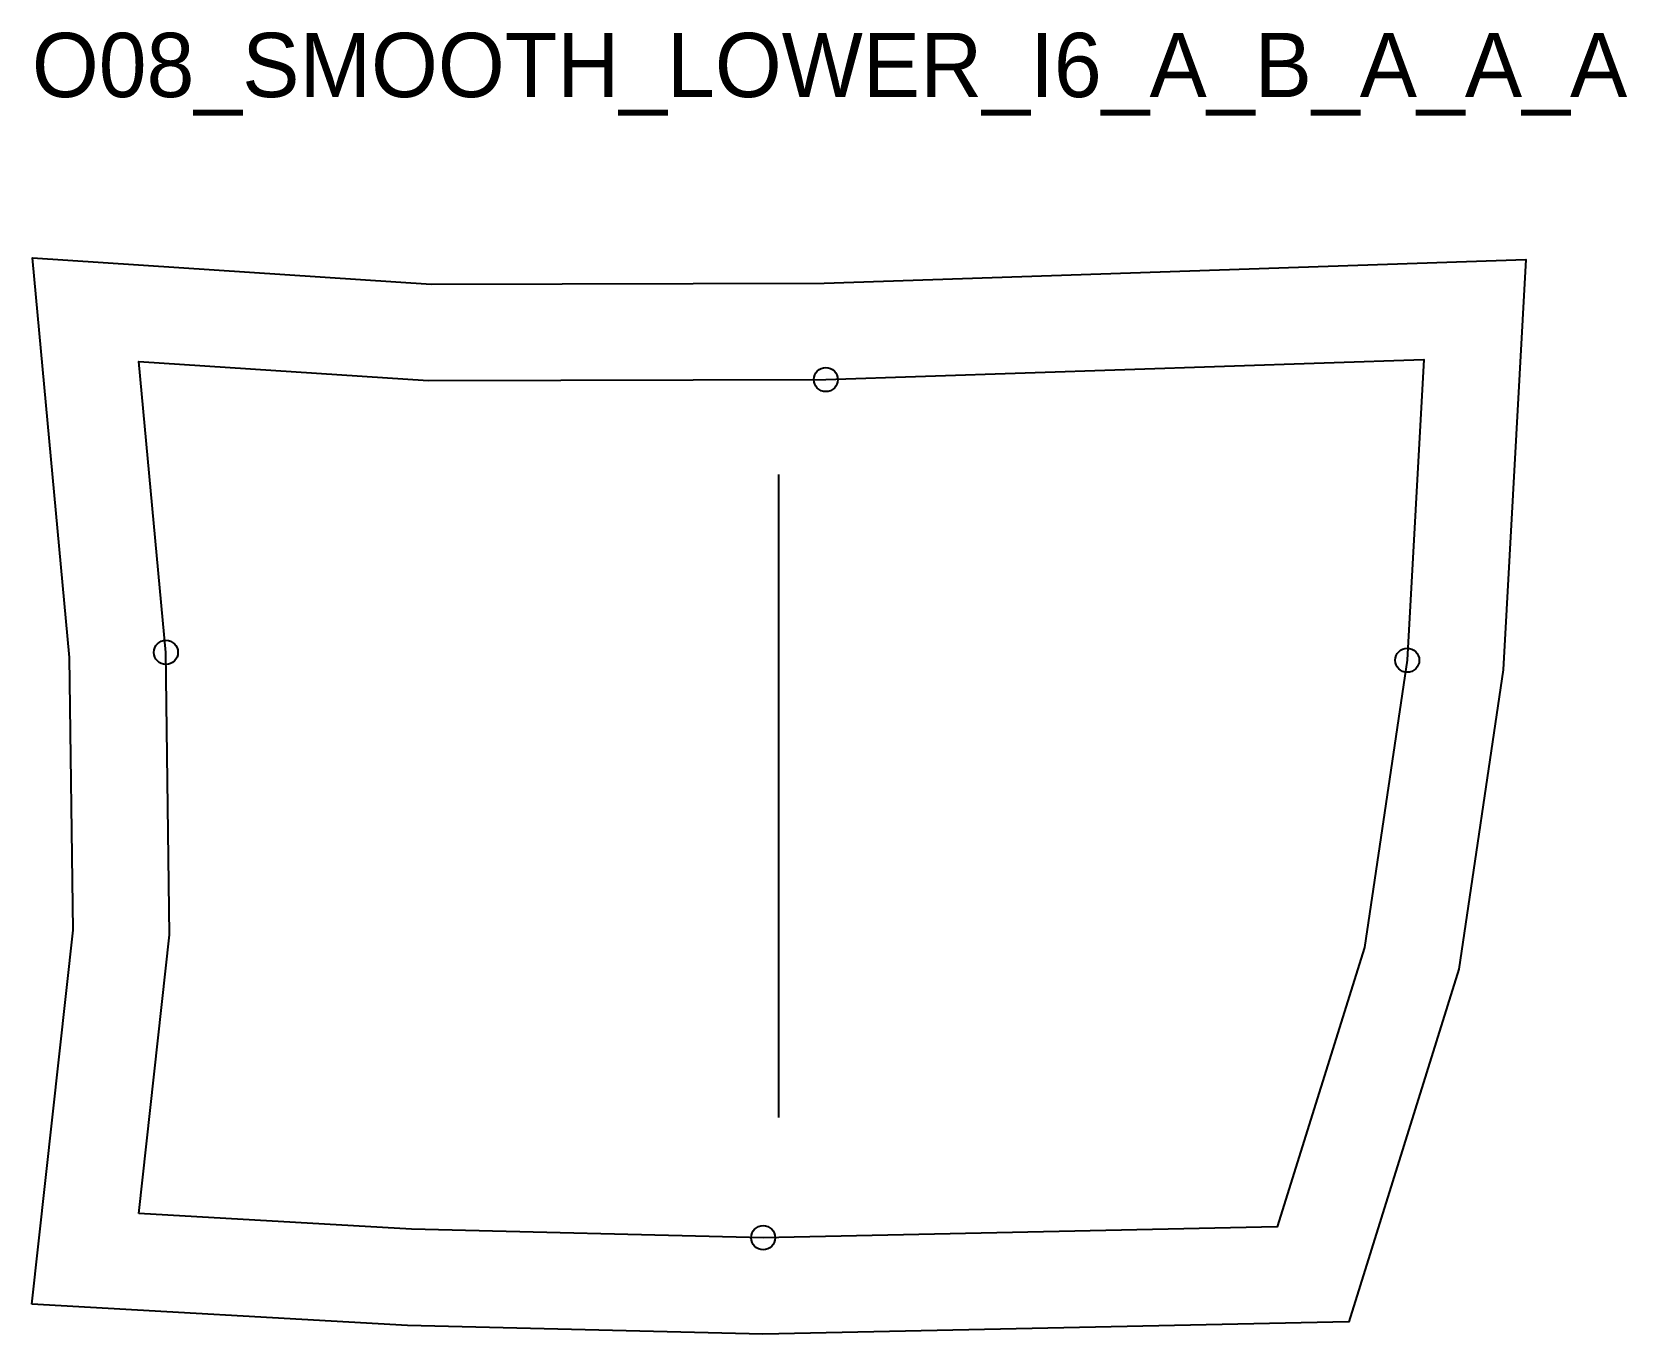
# Model space of a CAD drawing. Header units: millimetres. Extents: x -13 to 185, y -15 to 147.
import ezdxf

# ---------------------------------------------------------------- set-up
doc = ezdxf.new("R2010")
doc.units = ezdxf.units.MM
for name, color, linetype in [('CUT', 1, 'Continuous'), ('GRAIN', 3, 'Continuous'), ('ID', 7, 'Continuous'), ('NOTCH', 2, 'Continuous'), ('SEAM', 5, 'Continuous')]:
    doc.layers.add(name, color=color, linetype=linetype)

msp = doc.modelspace()

# ---------------------------------------------------------------- linework, layer by layer
at = {"layer": 'CUT'}
msp.add_lwpolyline([(-13.31, -11.26), (-8.19, 35.25), (-8.62, 69.2), (-13.25, 118.94), (36.4, 115.67), (85.31, 115.79), (172.64, 118.72), (169.84, 67.65), (164.3, 30.42), (150.61, -13.49), (77.69, -15), (33.44, -13.92), (-13.31, -11.26)], close=True, dxfattribs=at)
at = {"layer": 'GRAIN'}
msp.add_line((79.66, 11.97), (79.66, 91.97), dxfattribs=at)
at = {"layer": 'NOTCH'}
for centre in [(85.52, 103.79), (3.37, 69.84), (157.89, 68.86), (77.72, -3)]:
    msp.add_circle(centre, 1.5, dxfattribs=at)
at = {"layer": 'SEAM'}
msp.add_lwpolyline([(0, 0), (3.81, 34.67), (3.37, 69.84), (0, 106.04), (36.02, 103.67), (85.52, 103.79), (159.94, 106.29), (157.89, 68.86), (152.57, 33.1), (141.72, -1.67), (77.72, -3), (33.93, -1.93)], close=True, dxfattribs=at)

# ---------------------------------------------------------------- texts
at = {"layer": 'ID'}
msp.add_text('O08_SMOOTH_LOWER_I6_A_B_A_A_A', height=8, dxfattribs=at).set_placement((-13.31, 138.94))

doc.saveas('drawing.dxf')
